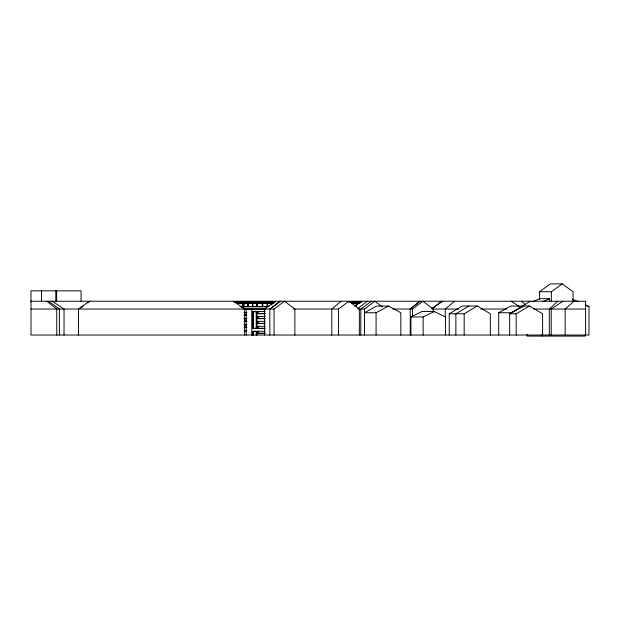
<?xml version="1.0" encoding="UTF-8"?>
<svg xmlns="http://www.w3.org/2000/svg" width="620" height="620" viewBox="0 0 620 620"><rect width="100%" height="100%" fill="white"/><g stroke="black" fill="none" stroke-linecap="round" stroke-linejoin="round"><path stroke-width="0.93" d="M557.682 301.235L549.32 309.039L549.32 335.033M31 301.855L31.69 301.235M573.95 301.235L565.169 309.039L565.169 335.033M432.714 308.435L441.207 301.235M410.254 335.033L410.254 309.039L419.515 301.235M341.078 301.235L331.793 309.039L331.793 335.033M454.553 301.235L445.253 309.039L445.253 316.735M270.212 309.039L279.581 301.235M410.254 309.039L420.189 301.235M357.903 308.481L367.272 301.235M358.112 309.039L364.506 309.039L374.852 301.235L382.246 306.807M392.956 309.039L412.525 309.039L422.879 301.235L433.233 309.039L433.233 311.922M246.225 335.033L246.225 309.039L274.055 309.039L284.471 301.235L294.887 309.039L294.887 335.033M293.268 309.039L338.458 309.039L348.913 301.235L359.368 309.039L359.368 335.033M80.832 307.923L83.127 306.249M87.707 302.909L90.001 301.235M371.465 301.235L360.786 309.039L360.786 335.033M89.28 301.235L78.461 309.039L78.461 335.033M354.772 306.249L361.716 301.235M539.571 299.406L539.571 291.702L550.421 283.906L562.216 283.906L573.058 291.702L573.058 301.336M539.571 291.702L551.374 291.702L562.216 283.906M275.412 301.235L264.484 309.039L264.484 335.033M280.744 301.235L269.832 309.039L269.832 335.033M431.853 308.512L442.812 301.235M562.937 301.235L551.211 309.039L551.211 335.033M521.482 306.598L530.332 301.235M449.252 335.033L449.252 313.79L462.326 305.993L477.253 305.993L490.327 313.79L490.327 335.033M468.945 305.993L455.871 313.79L455.871 335.033M449.252 313.79L464.171 313.79L477.253 305.993M509.671 335.033L509.671 313.79L522.745 305.993L529.403 305.993L542.609 313.79L542.609 335.033M511.423 312.774L517.654 309.303M509.671 313.79L516.189 313.79L529.403 305.993M498.697 335.033L498.697 312.744L510.896 306.055L523.621 306.055L520.366 307.838M518.746 308.729L511.423 312.744L498.697 312.744M519.242 308.435L523.234 306.264L522.745 305.993M388.461 306.055L376.704 306.055L364.506 312.744L376.084 312.744L388.461 306.055L400.83 312.744L400.83 335.033M410.897 335.033L410.897 316.96L421.902 311.535L434.31 311.535L445.478 316.96L445.478 335.033M410.897 316.96L423.142 316.96L434.31 311.535M521.862 306.466L523.636 305.683M532.487 301.785L539.571 298.67L549.599 298.67L549.599 301.537M542.515 301.785L549.599 298.67M31 301.235L585.613 301.235L585.613 335.033M233.639 302.087L275.35 302.087M348.944 302.087L362.01 302.087M243.776 302.94L271.521 302.94M351.858 302.94L358.562 302.94M236.879 303.048L242.846 303.048L242.846 306.885L241.141 306.885M243.218 302.971L273.776 302.971M351.974 302.971L360.375 302.971M243.172 303.157L247.752 303.157L247.752 306.567L243.172 306.567M252.758 303.157L256.82 303.157L256.82 306.567L252.758 306.567L252.844 303.157M257.099 303.157L262.353 303.157L262.353 306.567L257.099 306.567M267.561 303.157L271.785 303.157L271.785 304.862M272.072 303.157L273.808 303.157M352.044 303.157L356.337 303.157L356.337 305.714M356.562 303.157L359.453 303.157M237.034 303.211L242.684 303.211L242.684 306.722L240.8 306.722M587.179 306.466L589 306.466L589 335.033L31 335.033L31 290.834L81.073 290.834L81.073 301.405M267.561 306.567L269.305 306.567M243.218 306.753L267.46 306.753L267.46 302.971M243.218 309L265.817 309M31 309.039L244.606 309.039L244.606 335.033M432.016 309.039L458.707 309.039M480.81 309.039L506.757 309.039M533.866 309.039L585.613 309.039M244.187 309.186L246.884 309.186M265.337 311.504L257.641 311.504L257.641 313.441L265.337 313.441M244.187 312.596L246.884 312.596M244.164 312.782L246.047 312.782M264.817 313.743L258.083 313.743L258.083 311.504M244.164 315.038L246.047 315.038M244.187 315.224L246.884 315.224M265.337 316.433L257.641 316.433L257.641 318.37L265.337 318.37M244.187 318.626L246.884 318.626M264.817 318.672L258.083 318.672L258.083 316.433M244.164 318.812L246.047 318.812M244.164 321.067L246.047 321.067M244.187 321.253L246.884 321.253M265.337 321.362L257.641 321.362L257.641 323.307L265.337 323.307M264.817 323.601L258.083 323.601L258.083 321.362M244.187 324.655L246.884 324.655M244.164 324.841L246.047 324.841M265.337 326.291L257.641 326.291L257.641 328.236L265.337 328.236M244.164 327.096L246.047 327.096M244.187 327.283L246.884 327.283M264.817 328.53L258.083 328.53L258.083 326.291M244.187 330.685L246.884 330.685M244.164 330.879L246.047 330.879M265.337 331.219L257.641 331.219L257.641 333.165L265.337 333.165M264.817 333.467L258.083 333.467L258.083 331.219M572.175 299.057L578.375 301.785M585.458 304.908L589 306.466M511.229 301.235L519.134 306.435M52.196 301.235L64.038 309.039L64.038 335.033M233.616 301.235L244.606 309.039M48.593 301.235L59.404 309.039L59.404 335.033M46.787 301.235L56.761 309.039L56.761 335.033M521.474 301.235L525.706 304.839M585.28 334.165L585.28 336.094L527.093 336.094L527.093 334.165M551.374 291.702L551.374 301.336M542.175 334.165L542.175 336.094M516.189 313.79L516.189 335.033M464.171 313.79L464.171 335.033M423.142 316.96L423.142 335.033M412.525 309.039L412.525 316.735M376.084 312.744L376.084 335.033M364.506 309.039L364.506 335.033M356.694 303.157L356.694 305.714M356.515 302.971L356.515 305.807M356.221 303.157L356.221 305.714M338.458 309.039L338.458 335.033M274.055 309.039L274.055 335.033M271.7 303.157L271.7 304.862M267.646 303.157L267.646 306.567M267.197 303.157L267.197 306.567M262.717 303.157L262.717 306.567M262.531 302.971L262.531 306.753M262.268 303.157L262.268 306.567M257.184 303.157L257.184 306.567M257.005 302.971L257.005 306.753M256.905 335.033L256.905 331.219L252.976 331.219L252.976 335.033M256.734 303.157L256.734 306.567M256.641 335.033L256.641 331.522L252.79 331.522L252.79 335.033M256.2 311.798L256.2 328.236M256.2 331.522L256.2 335.033M253.231 311.798L253.231 328.236M253.231 331.522L253.231 335.033M252.665 302.971L252.665 306.753M252.394 303.157L252.394 306.567M251.79 309.039L251.79 335.033M248.116 303.157L248.116 306.567M247.938 302.971L247.938 306.753M247.667 303.157L247.667 306.567M243.908 302.087L243.908 308.675M243.815 302.971L243.699 306.753M243.575 302.087L243.575 308.675M56.622 290.834L56.622 301.405M55.792 290.834L55.792 301.405M41.556 290.834L41.556 301.405M252.479 303.157L248.039 303.157L248.039 306.567L252.479 306.567L252.479 303.157M267.282 303.157L262.632 303.157L262.632 306.567L267.282 306.567L267.282 303.157M256.905 311.504L252.976 311.504L252.976 328.53L256.905 328.53L256.905 311.504M256.641 311.798L252.79 311.798L252.79 328.236L256.641 328.236L256.641 311.798M243.458 306.753L243.482 302.971L243.428 306.753"/></g></svg>
